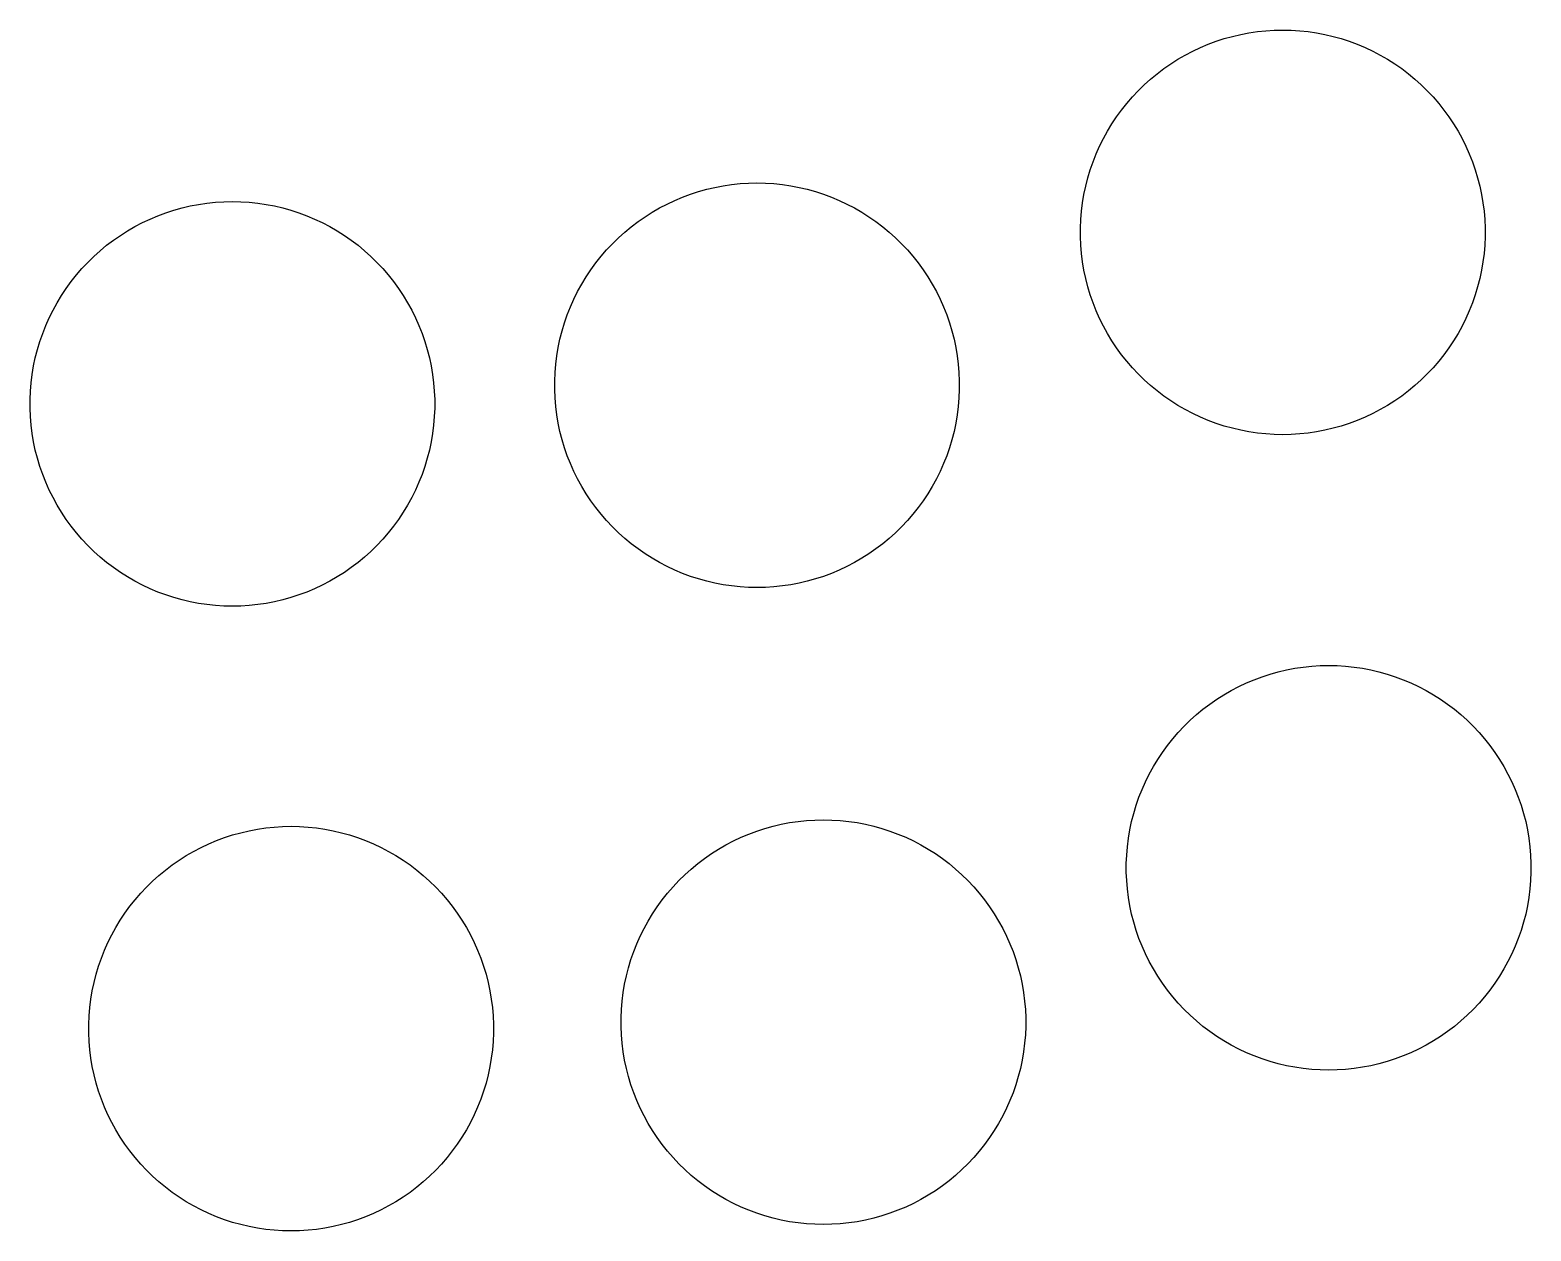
# Model space of a CAD drawing. Header units: metres. Extents: x -102 to 102, y -50 to 50.
# Drawn here: x 17.21 to 29.07, y -7.17 to 2.33 of the extents above; entities that cross this region are included whole.
import ezdxf

# ---------------------------------------------------------------- set-up
doc = ezdxf.new("R2010")
doc.units = ezdxf.units.M

msp = doc.modelspace()

# ---------------------------------------------------------------- linework, layer by layer
for p, q in [((26.5845, 2.23848), (26.6482, 2.25919)), ((26.6482, 2.25919), (26.7127, 2.27721)), ((26.7127, 2.27721), (26.778, 2.29251)), ((26.778, 2.29251), (26.8438, 2.30507)), ((26.8438, 2.30507), (26.9101, 2.31485)), ((26.9101, 2.31485), (26.9767, 2.32185)), ((26.9767, 2.32185), (27.0436, 2.32607)), ((27.0436, 2.32607), (27.1106, 2.32747)), ((27.1106, 2.32747), (27.1776, 2.32607)), ((27.1776, 2.32607), (27.2445, 2.32185)), ((27.2445, 2.32185), (27.3112, 2.31485)), ((27.3112, 2.31485), (27.3775, 2.30507)), ((27.3775, 2.30507), (27.4433, 2.29251)), ((27.4433, 2.29251), (27.5085, 2.27721)), ((27.5085, 2.27721), (27.5731, 2.25919)), ((27.5731, 2.25919), (27.6368, 2.23848)), ((26.3398, 2.12956), (26.3992, 2.16061)), ((26.3992, 2.16061), (26.4599, 2.18915)), ((26.4599, 2.18915), (26.5216, 2.21512)), ((26.5216, 2.21512), (26.5845, 2.23848)), ((27.6368, 2.23848), (27.6996, 2.21512)), ((27.6996, 2.21512), (27.7614, 2.18915)), ((27.7614, 2.18915), (27.8221, 2.16061)), ((27.8221, 2.16061), (27.8814, 2.12956)), ((26.1168, 1.98138), (26.1702, 2.0219)), ((26.1702, 2.0219), (26.2252, 2.06015)), ((26.2252, 2.06015), (26.2818, 2.09605)), ((26.2818, 2.09605), (26.3398, 2.12956)), ((27.8814, 2.12956), (27.9395, 2.09605)), ((27.9395, 2.09605), (27.9961, 2.06015)), ((27.9961, 2.06015), (28.0511, 2.0219)), ((28.0511, 2.0219), (28.1045, 1.98138)), ((26.0154, 1.89381), (26.0652, 1.93866)), ((26.0652, 1.93866), (26.1168, 1.98138)), ((28.1045, 1.98138), (28.1561, 1.93866)), ((28.1561, 1.93866), (28.2059, 1.89381)), ((25.8778, 1.74734), (25.9216, 1.79808)), ((25.9216, 1.79808), (25.9675, 1.84694)), ((25.9675, 1.84694), (26.0154, 1.89381)), ((28.2059, 1.89381), (28.2538, 1.84694)), ((28.2538, 1.84694), (28.2997, 1.79808)), ((28.2997, 1.79808), (28.3435, 1.74734)), ((25.7968, 1.64061), (25.8362, 1.69482)), ((25.8362, 1.69482), (25.8778, 1.74734)), ((28.3435, 1.74734), (28.3851, 1.69482)), ((28.3851, 1.69482), (28.4245, 1.64061)), ((25.725, 1.52747), (25.7597, 1.58479)), ((25.7597, 1.58479), (25.7968, 1.64061)), ((28.4245, 1.64061), (28.4616, 1.58479)), ((28.4616, 1.58479), (28.4963, 1.52747)), ((25.6629, 1.40872), (25.6927, 1.46875)), ((25.6927, 1.46875), (25.725, 1.52747)), ((28.4963, 1.52747), (28.5286, 1.46875)), ((28.5286, 1.46875), (28.5584, 1.40872)), ((25.611, 1.28519), (25.6357, 1.3475)), ((25.6357, 1.3475), (25.6629, 1.40872)), ((28.5584, 1.40872), (28.5856, 1.3475)), ((28.5856, 1.3475), (28.6103, 1.28519)), ((25.5696, 1.15775), (25.5889, 1.22189)), ((25.5889, 1.22189), (25.611, 1.28519)), ((28.6103, 1.28519), (28.6323, 1.22189)), ((28.6323, 1.22189), (28.6517, 1.15775)), ((22.4915, 1.05006), (22.5561, 1.06808)), ((22.5561, 1.06808), (22.6213, 1.08339)), ((22.6213, 1.08339), (22.6872, 1.09595)), ((22.6872, 1.09595), (22.7535, 1.10573)), ((22.7535, 1.10573), (22.8201, 1.11273)), ((22.8201, 1.11273), (22.887, 1.11694)), ((22.887, 1.11694), (22.954, 1.11835)), ((22.954, 1.11835), (23.021, 1.11694)), ((23.021, 1.11694), (23.0879, 1.11273)), ((23.0879, 1.11273), (23.1545, 1.10573)), ((23.1545, 1.10573), (23.2208, 1.09595)), ((23.2208, 1.09595), (23.2867, 1.08339)), ((23.2867, 1.08339), (23.3519, 1.06808)), ((23.3519, 1.06808), (23.4165, 1.05006)), ((25.539, 1.02728), (25.5529, 1.09283)), ((25.5529, 1.09283), (25.5696, 1.15775)), ((28.6517, 1.15775), (28.6684, 1.09283)), ((28.6684, 1.09283), (28.6823, 1.02728)), ((18.5391, 0.9485), (18.6054, 0.9583)), ((18.6054, 0.9583), (18.6721, 0.9653)), ((18.6721, 0.9653), (18.739, 0.96951)), ((18.739, 0.96951), (18.806, 0.97092)), ((18.806, 0.97092), (18.873, 0.96951)), ((18.873, 0.96951), (18.9398, 0.9653)), ((18.9398, 0.9653), (19.0065, 0.9583)), ((19.0065, 0.9583), (19.0728, 0.9485)), ((22.1832, 0.92044), (22.2426, 0.95149)), ((22.2426, 0.95149), (22.3032, 0.98003)), ((22.3032, 0.98003), (22.365, 1.006)), ((22.365, 1.006), (22.4278, 1.02934)), ((22.4278, 1.02934), (22.4915, 1.05006)), ((23.4165, 1.05006), (23.4802, 1.02934)), ((23.4802, 1.02934), (23.543, 1.006)), ((23.543, 1.006), (23.6048, 0.98003)), ((23.6048, 0.98003), (23.6654, 0.95149)), ((23.6654, 0.95149), (23.7248, 0.92044)), ((25.5194, 0.89471), (25.5278, 0.9612)), ((25.5278, 0.9612), (25.539, 1.02728)), ((28.6823, 1.02728), (28.6935, 0.9612)), ((28.6935, 0.9612), (28.7019, 0.89471)), ((18.0946, 0.80405), (18.1552, 0.83258)), ((18.1552, 0.83258), (18.217, 0.85855)), ((18.217, 0.85855), (18.2798, 0.88191)), ((18.2798, 0.88191), (18.3435, 0.90262)), ((18.3435, 0.90262), (18.4081, 0.92065)), ((18.4081, 0.92065), (18.4733, 0.93594)), ((18.4733, 0.93594), (18.5391, 0.9485)), ((19.0728, 0.9485), (19.1386, 0.93594)), ((19.1386, 0.93594), (19.2039, 0.92065)), ((19.2039, 0.92065), (19.2684, 0.90262)), ((19.2684, 0.90262), (19.3322, 0.88191)), ((19.3322, 0.88191), (19.395, 0.85855)), ((19.395, 0.85855), (19.4567, 0.83258)), ((19.4567, 0.83258), (19.5174, 0.80405)), ((22.0135, 0.81278), (22.0686, 0.85103)), ((22.0686, 0.85103), (22.1252, 0.88693)), ((22.1252, 0.88693), (22.1832, 0.92044)), ((23.7248, 0.92044), (23.7828, 0.88693)), ((23.7828, 0.88693), (23.8394, 0.85103)), ((23.8394, 0.85103), (23.8945, 0.81278)), ((25.5138, 0.82794), (25.5194, 0.89471)), ((28.7019, 0.89471), (28.7075, 0.82794)), ((17.9205, 0.70358), (17.9771, 0.7395)), ((17.9771, 0.7395), (18.0352, 0.77301)), ((18.0352, 0.77301), (18.0946, 0.80405)), ((19.5174, 0.80405), (19.5768, 0.77301)), ((19.5768, 0.77301), (19.6348, 0.7395)), ((19.6348, 0.7395), (19.6914, 0.70358)), ((21.8587, 0.68469), (21.9085, 0.72954)), ((21.9085, 0.72954), (21.9602, 0.77226)), ((21.9602, 0.77226), (22.0135, 0.81278)), ((23.8945, 0.81278), (23.9478, 0.77226)), ((23.9478, 0.77226), (23.9995, 0.72954)), ((23.9995, 0.72954), (24.0493, 0.68469)), ((25.511, 0.76099), (25.5138, 0.82794)), ((25.511, 0.69397), (25.511, 0.76099)), ((28.7075, 0.82794), (28.7103, 0.76099)), ((28.7103, 0.76099), (28.7103, 0.69397)), ((17.7605, 0.58211), (17.8121, 0.62482)), ((17.8121, 0.62482), (17.8655, 0.66534)), ((17.8655, 0.66534), (17.9205, 0.70358)), ((19.6914, 0.70358), (19.7464, 0.66534)), ((19.7464, 0.66534), (19.7998, 0.62482)), ((19.7998, 0.62482), (19.8514, 0.58211)), ((21.765, 0.58896), (21.8109, 0.6378)), ((21.8109, 0.6378), (21.8587, 0.68469)), ((24.0493, 0.68469), (24.0972, 0.6378)), ((24.0972, 0.6378), (24.143, 0.58896)), ((25.5138, 0.62701), (25.511, 0.69397)), ((25.5194, 0.56023), (25.5138, 0.62701)), ((28.7075, 0.62701), (28.7019, 0.56023)), ((28.7103, 0.69397), (28.7075, 0.62701)), ((17.6169, 0.44153), (17.6628, 0.49037)), ((17.6628, 0.49037), (17.7107, 0.53726)), ((17.7107, 0.53726), (17.7605, 0.58211)), ((19.8514, 0.58211), (19.9012, 0.53726)), ((19.9012, 0.53726), (19.9491, 0.49037)), ((19.9491, 0.49037), (19.995, 0.44153)), ((21.6402, 0.43149), (21.6796, 0.4857)), ((21.6796, 0.4857), (21.7212, 0.53822)), ((21.7212, 0.53822), (21.765, 0.58896)), ((24.143, 0.58896), (24.1868, 0.53822)), ((24.1868, 0.53822), (24.2285, 0.4857)), ((24.2285, 0.4857), (24.2678, 0.43149)), ((25.5278, 0.49374), (25.5194, 0.56023)), ((25.539, 0.42766), (25.5278, 0.49374)), ((28.6935, 0.49374), (28.6823, 0.42766)), ((28.7019, 0.56023), (28.6935, 0.49374)), ((17.5315, 0.33827), (17.5732, 0.39079)), ((17.5732, 0.39079), (17.6169, 0.44153)), ((19.995, 0.44153), (20.0388, 0.39079)), ((20.0388, 0.39079), (20.0804, 0.33827)), ((21.5684, 0.31834), (21.6031, 0.37567)), ((21.6031, 0.37567), (21.6402, 0.43149)), ((24.2678, 0.43149), (24.3049, 0.37567)), ((24.3049, 0.37567), (24.3396, 0.31834)), ((25.5529, 0.36211), (25.539, 0.42766)), ((25.5696, 0.29719), (25.5529, 0.36211)), ((28.6684, 0.36211), (28.6517, 0.29719)), ((28.6823, 0.42766), (28.6684, 0.36211)), ((17.455, 0.22824), (17.4921, 0.28406)), ((17.4921, 0.28406), (17.5315, 0.33827)), ((20.0804, 0.33827), (20.1198, 0.28406)), ((20.1198, 0.28406), (20.1569, 0.22824)), ((21.5063, 0.1996), (21.5361, 0.25963)), ((21.5361, 0.25963), (21.5684, 0.31834)), ((24.3396, 0.31834), (24.3719, 0.25963)), ((24.3719, 0.25963), (24.4017, 0.1996)), ((25.5889, 0.23305), (25.5696, 0.29719)), ((28.6517, 0.29719), (28.6323, 0.23305)), ((17.388, 0.11218), (17.4203, 0.17091)), ((17.4203, 0.17091), (17.455, 0.22824)), ((20.1569, 0.22824), (20.1916, 0.17091)), ((20.1916, 0.17091), (20.2239, 0.11218)), ((21.4543, 0.07607), (21.479, 0.13837)), ((21.479, 0.13837), (21.5063, 0.1996)), ((24.4017, 0.1996), (24.429, 0.13837)), ((24.429, 0.13837), (24.4537, 0.07607)), ((25.611, 0.16975), (25.5889, 0.23305)), ((25.6357, 0.10745), (25.611, 0.16975)), ((28.6103, 0.16975), (28.5856, 0.10745)), ((28.6323, 0.23305), (28.6103, 0.16975)), ((17.331, -0.00905), (17.3582, 0.05215)), ((17.3582, 0.05215), (17.388, 0.11218)), ((20.2239, 0.11218), (20.2537, 0.05215)), ((20.2537, 0.05215), (20.2809, -0.00905)), ((21.4129, -0.05136), (21.4323, 0.01277)), ((21.4323, 0.01277), (21.4543, 0.07607)), ((24.4537, 0.07607), (24.4757, 0.01277)), ((24.4757, 0.01277), (24.4951, -0.05136)), ((25.6629, 0.04622), (25.6357, 0.10745)), ((25.6927, -0.01379), (25.6629, 0.04622)), ((28.5584, 0.04622), (28.5286, -0.01379)), ((28.5856, 0.10745), (28.5584, 0.04622)), ((17.2843, -0.13464), (17.3063, -0.07135)), ((17.3063, -0.07135), (17.331, -0.00905)), ((20.2809, -0.00905), (20.3056, -0.07135)), ((20.3056, -0.07135), (20.3277, -0.13464)), ((21.3823, -0.18182), (21.3963, -0.11627)), ((21.3963, -0.11627), (21.4129, -0.05136)), ((24.4951, -0.05136), (24.5117, -0.11627)), ((24.5117, -0.11627), (24.5257, -0.18182)), ((25.725, -0.07251), (25.6927, -0.01379)), ((25.7597, -0.12984), (25.725, -0.07251)), ((28.4963, -0.07251), (28.4616, -0.12984)), ((28.5286, -0.01379), (28.4963, -0.07251)), ((17.2482, -0.2637), (17.2649, -0.19881)), ((17.2649, -0.19881), (17.2843, -0.13464)), ((20.3277, -0.13464), (20.347, -0.19881)), ((20.347, -0.19881), (20.3637, -0.2637)), ((21.3712, -0.24791), (21.3823, -0.18182)), ((24.5257, -0.18182), (24.5368, -0.24791)), ((25.7968, -0.18565), (25.7597, -0.12984)), ((25.8362, -0.23987), (25.7968, -0.18565)), ((28.4245, -0.18565), (28.3851, -0.23987)), ((28.4616, -0.12984), (28.4245, -0.18565)), ((17.2231, -0.39534), (17.2343, -0.32925)), ((17.2343, -0.32925), (17.2482, -0.2637)), ((20.3637, -0.2637), (20.3776, -0.32925)), ((20.3776, -0.32925), (20.3888, -0.39534)), ((21.3572, -0.38118), (21.3628, -0.31439)), ((21.3628, -0.31439), (21.3712, -0.24791)), ((24.5368, -0.24791), (24.5452, -0.31439)), ((24.5452, -0.31439), (24.5508, -0.38118)), ((25.8778, -0.29239), (25.8362, -0.23987)), ((25.9216, -0.34312), (25.8778, -0.29239)), ((25.9675, -0.39197), (25.9216, -0.34312)), ((28.2997, -0.34312), (28.2538, -0.39197)), ((28.3435, -0.29239), (28.2997, -0.34312)), ((28.3851, -0.23987), (28.3435, -0.29239)), ((17.2091, -0.52861), (17.2147, -0.46182)), ((17.2147, -0.46182), (17.2231, -0.39534)), ((20.3888, -0.39534), (20.3972, -0.46182)), ((20.3972, -0.46182), (20.4028, -0.52861)), ((21.3544, -0.44814), (21.3572, -0.38118)), ((21.3544, -0.51515), (21.3544, -0.44814)), ((24.5508, -0.38118), (24.5536, -0.44814)), ((24.5536, -0.44814), (24.5536, -0.51515)), ((26.0154, -0.43886), (25.9675, -0.39197)), ((26.0652, -0.4837), (26.0154, -0.43886)), ((28.2059, -0.43886), (28.1561, -0.4837)), ((28.2538, -0.39197), (28.2059, -0.43886)), ((17.2063, -0.59557), (17.2091, -0.52861)), ((20.4028, -0.52861), (20.4056, -0.59557)), ((21.3572, -0.58211), (21.3544, -0.51515)), ((21.3628, -0.64888), (21.3572, -0.58211)), ((24.5508, -0.58211), (24.5452, -0.64888)), ((24.5536, -0.51515), (24.5508, -0.58211)), ((26.1168, -0.52643), (26.0652, -0.4837)), ((26.1702, -0.56694), (26.1168, -0.52643)), ((26.2252, -0.60519), (26.1702, -0.56694)), ((28.0511, -0.56694), (27.9961, -0.60519)), ((28.1045, -0.52643), (28.0511, -0.56694)), ((28.1561, -0.4837), (28.1045, -0.52643)), ((17.2063, -0.66258), (17.2063, -0.59557)), ((17.2091, -0.72954), (17.2063, -0.66258)), ((20.4056, -0.66258), (20.4028, -0.72954)), ((20.4056, -0.59557), (20.4056, -0.66258)), ((21.3712, -0.71538), (21.3628, -0.64888)), ((24.5452, -0.64888), (24.5368, -0.71538)), ((26.2818, -0.6411), (26.2252, -0.60519)), ((26.3398, -0.67461), (26.2818, -0.6411)), ((26.3992, -0.70566), (26.3398, -0.67461)), ((26.4599, -0.73419), (26.3992, -0.70566)), ((27.8221, -0.70566), (27.7614, -0.73419)), ((27.8814, -0.67461), (27.8221, -0.70566)), ((27.9395, -0.6411), (27.8814, -0.67461)), ((27.9961, -0.60519), (27.9395, -0.6411)), ((17.2147, -0.79631), (17.2091, -0.72954)), ((17.2231, -0.86281), (17.2147, -0.79631)), ((20.3972, -0.79631), (20.3888, -0.86281)), ((20.4028, -0.72954), (20.3972, -0.79631)), ((21.3823, -0.78145), (21.3712, -0.71538)), ((21.3963, -0.847), (21.3823, -0.78145)), ((24.5257, -0.78145), (24.5117, -0.847)), ((24.5368, -0.71538), (24.5257, -0.78145)), ((26.5216, -0.76016), (26.4599, -0.73419)), ((26.5845, -0.78351), (26.5216, -0.76016)), ((26.6482, -0.80423), (26.5845, -0.78351)), ((26.7127, -0.82225), (26.6482, -0.80423)), ((26.778, -0.83756), (26.7127, -0.82225)), ((27.5085, -0.82225), (27.4433, -0.83756)), ((27.5731, -0.80423), (27.5085, -0.82225)), ((27.6368, -0.78351), (27.5731, -0.80423)), ((27.6996, -0.76016), (27.6368, -0.78351)), ((27.7614, -0.73419), (27.6996, -0.76016)), ((17.2343, -0.92888), (17.2231, -0.86281)), ((17.2482, -0.99443), (17.2343, -0.92888)), ((20.3776, -0.92888), (20.3637, -0.99443)), ((20.3888, -0.86281), (20.3776, -0.92888)), ((21.4129, -0.91191), (21.3963, -0.847)), ((21.4323, -0.97606), (21.4129, -0.91191)), ((24.4951, -0.91191), (24.4757, -0.97606)), ((24.5117, -0.847), (24.4951, -0.91191)), ((26.8438, -0.85011), (26.778, -0.83756)), ((26.9101, -0.85989), (26.8438, -0.85011)), ((26.9767, -0.8669), (26.9101, -0.85989)), ((27.0436, -0.87111), (26.9767, -0.8669)), ((27.1106, -0.87251), (27.0436, -0.87111)), ((27.1776, -0.87111), (27.1106, -0.87251)), ((27.2445, -0.8669), (27.1776, -0.87111)), ((27.3112, -0.85989), (27.2445, -0.8669)), ((27.3775, -0.85011), (27.3112, -0.85989)), ((27.4433, -0.83756), (27.3775, -0.85011)), ((17.2649, -1.05934), (17.2482, -0.99443)), ((17.2843, -1.1235), (17.2649, -1.05934)), ((20.347, -1.05934), (20.3277, -1.1235)), ((20.3637, -0.99443), (20.347, -1.05934)), ((21.4543, -1.03935), (21.4323, -0.97606)), ((21.479, -1.10167), (21.4543, -1.03935)), ((24.4537, -1.03935), (24.429, -1.10167)), ((24.4757, -0.97606), (24.4537, -1.03935)), ((17.3063, -1.18678), (17.2843, -1.1235)), ((20.3277, -1.1235), (20.3056, -1.18678)), ((21.5063, -1.16289), (21.479, -1.10167)), ((21.5361, -1.22292), (21.5063, -1.16289)), ((24.4017, -1.16289), (24.3719, -1.22292)), ((24.429, -1.10167), (24.4017, -1.16289)), ((17.331, -1.2491), (17.3063, -1.18678)), ((17.3582, -1.31032), (17.331, -1.2491)), ((20.2809, -1.2491), (20.2537, -1.31032)), ((20.3056, -1.18678), (20.2809, -1.2491)), ((21.5684, -1.28163), (21.5361, -1.22292)), ((21.6031, -1.33896), (21.5684, -1.28163)), ((24.3396, -1.28163), (24.3049, -1.33896)), ((24.3719, -1.22292), (24.3396, -1.28163)), ((17.388, -1.37035), (17.3582, -1.31032)), ((17.4203, -1.42908), (17.388, -1.37035)), ((20.2239, -1.37035), (20.1916, -1.42908)), ((20.2537, -1.31032), (20.2239, -1.37035)), ((21.6402, -1.39478), (21.6031, -1.33896)), ((21.6796, -1.44899), (21.6402, -1.39478)), ((24.2678, -1.39478), (24.2285, -1.44899)), ((24.3049, -1.33896), (24.2678, -1.39478)), ((17.455, -1.48639), (17.4203, -1.42908)), ((17.4921, -1.54221), (17.455, -1.48639)), ((17.5315, -1.59644), (17.4921, -1.54221)), ((20.1198, -1.54221), (20.0804, -1.59644)), ((20.1569, -1.48639), (20.1198, -1.54221)), ((20.1916, -1.42908), (20.1569, -1.48639)), ((21.7212, -1.50151), (21.6796, -1.44899)), ((21.765, -1.55225), (21.7212, -1.50151)), ((24.1868, -1.50151), (24.143, -1.55225)), ((24.2285, -1.44899), (24.1868, -1.50151)), ((17.5732, -1.64896), (17.5315, -1.59644)), ((17.6169, -1.69968), (17.5732, -1.64896)), ((20.0388, -1.64896), (19.995, -1.69968)), ((20.0804, -1.59644), (20.0388, -1.64896)), ((21.8109, -1.6011), (21.765, -1.55225)), ((21.8587, -1.64798), (21.8109, -1.6011)), ((21.9085, -1.69283), (21.8587, -1.64798)), ((24.0493, -1.64798), (23.9995, -1.69283)), ((24.0972, -1.6011), (24.0493, -1.64798)), ((24.143, -1.55225), (24.0972, -1.6011)), ((17.6628, -1.74854), (17.6169, -1.69968)), ((17.7107, -1.79543), (17.6628, -1.74854)), ((19.9491, -1.74854), (19.9012, -1.79543)), ((19.995, -1.69968), (19.9491, -1.74854)), ((21.9602, -1.73555), (21.9085, -1.69283)), ((22.0135, -1.77606), (21.9602, -1.73555)), ((22.0686, -1.81432), (22.0135, -1.77606)), ((23.8945, -1.77606), (23.8394, -1.81432)), ((23.9478, -1.73555), (23.8945, -1.77606)), ((23.9995, -1.69283), (23.9478, -1.73555)), ((17.7605, -1.84026), (17.7107, -1.79543)), ((17.8121, -1.88298), (17.7605, -1.84026)), ((17.8655, -1.92349), (17.8121, -1.88298)), ((19.7998, -1.88298), (19.7464, -1.92349)), ((19.8514, -1.84026), (19.7998, -1.88298)), ((19.9012, -1.79543), (19.8514, -1.84026)), ((22.1252, -1.85022), (22.0686, -1.81432)), ((22.1832, -1.88373), (22.1252, -1.85022)), ((22.2426, -1.91478), (22.1832, -1.88373)), ((23.7248, -1.88373), (23.6654, -1.91478)), ((23.7828, -1.85022), (23.7248, -1.88373)), ((23.8394, -1.81432), (23.7828, -1.85022)), ((17.9205, -1.96175), (17.8655, -1.92349)), ((17.9771, -1.99765), (17.9205, -1.96175)), ((18.0352, -2.03116), (17.9771, -1.99765)), ((19.6348, -1.99765), (19.5768, -2.03116)), ((19.6914, -1.96175), (19.6348, -1.99765)), ((19.7464, -1.92349), (19.6914, -1.96175)), ((22.3032, -1.94331), (22.2426, -1.91478)), ((22.365, -1.96928), (22.3032, -1.94331)), ((22.4278, -1.99265), (22.365, -1.96928)), ((22.4915, -2.01335), (22.4278, -1.99265)), ((22.5561, -2.03137), (22.4915, -2.01335)), ((23.4165, -2.01335), (23.3519, -2.03137)), ((23.4802, -1.99265), (23.4165, -2.01335)), ((23.543, -1.96928), (23.4802, -1.99265)), ((23.6048, -1.94331), (23.543, -1.96928)), ((23.6654, -1.91478), (23.6048, -1.94331)), ((18.0946, -2.06221), (18.0352, -2.03116)), ((18.1552, -2.09074), (18.0946, -2.06221)), ((18.217, -2.11671), (18.1552, -2.09074)), ((18.2798, -2.14008), (18.217, -2.11671)), ((19.395, -2.11671), (19.3322, -2.14008)), ((19.4567, -2.09074), (19.395, -2.11671)), ((19.5174, -2.06221), (19.4567, -2.09074)), ((19.5768, -2.03116), (19.5174, -2.06221)), ((22.6213, -2.04668), (22.5561, -2.03137)), ((22.6872, -2.05923), (22.6213, -2.04668)), ((22.7535, -2.06902), (22.6872, -2.05923)), ((22.8201, -2.07602), (22.7535, -2.06902)), ((22.887, -2.08023), (22.8201, -2.07602)), ((22.954, -2.08163), (22.887, -2.08023)), ((23.021, -2.08023), (22.954, -2.08163)), ((23.0879, -2.07602), (23.021, -2.08023)), ((23.1545, -2.06902), (23.0879, -2.07602)), ((23.2208, -2.05923), (23.1545, -2.06902)), ((23.2867, -2.04668), (23.2208, -2.05923)), ((23.3519, -2.03137), (23.2867, -2.04668)), ((18.3435, -2.16078), (18.2798, -2.14008)), ((18.4081, -2.1788), (18.3435, -2.16078)), ((18.4733, -2.19411), (18.4081, -2.1788)), ((18.5391, -2.20667), (18.4733, -2.19411)), ((18.6054, -2.21646), (18.5391, -2.20667)), ((18.6721, -2.22346), (18.6054, -2.21646)), ((18.739, -2.22766), (18.6721, -2.22346)), ((18.806, -2.22906), (18.739, -2.22766)), ((18.873, -2.22766), (18.806, -2.22906)), ((18.9398, -2.22346), (18.873, -2.22766)), ((19.0065, -2.21646), (18.9398, -2.22346)), ((19.0728, -2.20667), (19.0065, -2.21646)), ((19.1386, -2.19411), (19.0728, -2.20667)), ((19.2039, -2.1788), (19.1386, -2.19411)), ((19.2684, -2.16078), (19.2039, -2.1788)), ((19.3322, -2.14008), (19.2684, -2.16078)), ((27.141, -2.73256), (27.2068, -2.72)), ((27.2068, -2.72), (27.2731, -2.71022)), ((27.2731, -2.71022), (27.3398, -2.70322)), ((27.3398, -2.70322), (27.4067, -2.69901)), ((27.4067, -2.69901), (27.4737, -2.6976)), ((27.4737, -2.6976), (27.5407, -2.69901)), ((27.5407, -2.69901), (27.6076, -2.70322)), ((27.6076, -2.70322), (27.6742, -2.71022)), ((27.6742, -2.71022), (27.7405, -2.72)), ((27.7405, -2.72), (27.8063, -2.73256)), ((26.7623, -2.86446), (26.8229, -2.83592)), ((26.8229, -2.83592), (26.8847, -2.80995)), ((26.8847, -2.80995), (26.9475, -2.78659)), ((26.9475, -2.78659), (27.0112, -2.76588)), ((27.0112, -2.76588), (27.0758, -2.74786)), ((27.0758, -2.74786), (27.141, -2.73256)), ((27.8063, -2.73256), (27.8716, -2.74786)), ((27.8716, -2.74786), (27.9361, -2.76588)), ((27.9361, -2.76588), (27.9999, -2.78659)), ((27.9999, -2.78659), (28.0627, -2.80995)), ((28.0627, -2.80995), (28.1245, -2.83592)), ((28.1245, -2.83592), (28.1851, -2.86446)), ((26.5332, -3.00317), (26.5883, -2.96492)), ((26.5883, -2.96492), (26.6448, -2.92902)), ((26.6448, -2.92902), (26.7029, -2.89551)), ((26.7029, -2.89551), (26.7623, -2.86446)), ((28.1851, -2.86446), (28.2445, -2.89551)), ((28.2445, -2.89551), (28.3025, -2.92902)), ((28.3025, -2.92902), (28.3591, -2.96492)), ((28.3591, -2.96492), (28.4141, -3.00317)), ((26.4282, -3.08641), (26.4798, -3.04369)), ((26.4798, -3.04369), (26.5332, -3.00317)), ((28.4141, -3.00317), (28.4675, -3.04369)), ((28.4675, -3.04369), (28.5191, -3.08641)), ((26.2847, -3.22699), (26.3305, -3.17813)), ((26.3305, -3.17813), (26.3784, -3.13124)), ((26.3784, -3.13124), (26.4282, -3.08641)), ((28.5191, -3.08641), (28.569, -3.13124)), ((28.569, -3.13124), (28.6168, -3.17813)), ((28.6168, -3.17813), (28.6627, -3.22699)), ((26.1992, -3.33025), (26.2409, -3.27773)), ((26.2409, -3.27773), (26.2847, -3.22699)), ((28.6627, -3.22699), (28.7065, -3.27773)), ((28.7065, -3.27773), (28.7481, -3.33025)), ((26.088, -3.4976), (26.1228, -3.44028)), ((26.1228, -3.44028), (26.1599, -3.38446)), ((26.1599, -3.38446), (26.1992, -3.33025)), ((28.7481, -3.33025), (28.7875, -3.38446)), ((28.7875, -3.38446), (28.8246, -3.44028)), ((28.8246, -3.44028), (28.8593, -3.4976)), ((26.026, -3.61635), (26.0558, -3.55632)), ((26.0558, -3.55632), (26.088, -3.4976)), ((28.8593, -3.4976), (28.8916, -3.55632)), ((28.8916, -3.55632), (28.9214, -3.61635)), ((25.974, -3.73988), (25.9987, -3.67757)), ((25.9987, -3.67757), (26.026, -3.61635)), ((28.9214, -3.61635), (28.9487, -3.67757)), ((28.9487, -3.67757), (28.9733, -3.73988)), ((25.952, -3.80318), (25.974, -3.73988)), ((28.9733, -3.73988), (28.9954, -3.80318)), ((25.916, -3.93224), (25.9326, -3.86732)), ((25.9326, -3.86732), (25.952, -3.80318)), ((28.9954, -3.80318), (29.0147, -3.86732)), ((29.0147, -3.86732), (29.0314, -3.93224)), ((18.808, -4.03764), (18.8726, -4.01962)), ((18.8726, -4.01962), (18.9378, -4.00432)), ((18.9378, -4.00432), (19.0036, -3.99176)), ((19.0036, -3.99176), (19.0699, -3.98198)), ((19.0699, -3.98198), (19.1366, -3.97498)), ((19.1366, -3.97498), (19.2035, -3.97076)), ((19.2035, -3.97076), (19.2705, -3.96936)), ((19.2705, -3.96936), (19.3375, -3.97076)), ((19.3375, -3.97076), (19.4044, -3.97498)), ((19.4044, -3.97498), (19.471, -3.98198)), ((19.471, -3.98198), (19.5373, -3.99176)), ((19.5373, -3.99176), (19.6031, -4.00432)), ((19.6031, -4.00432), (19.6684, -4.01962)), ((19.6684, -4.01962), (19.7329, -4.03764)), ((22.8281, -4.05643), (22.8899, -4.03046)), ((22.8899, -4.03046), (22.9527, -4.00711)), ((22.9527, -4.00711), (23.0165, -3.98639)), ((23.0165, -3.98639), (23.081, -3.96837)), ((23.081, -3.96837), (23.1463, -3.95306)), ((23.1463, -3.95306), (23.2121, -3.94051)), ((23.2121, -3.94051), (23.2784, -3.93073)), ((23.2784, -3.93073), (23.345, -3.92372)), ((23.345, -3.92372), (23.4119, -3.91951)), ((23.4119, -3.91951), (23.4789, -3.91811)), ((23.4789, -3.91811), (23.5459, -3.91951)), ((23.5459, -3.91951), (23.6128, -3.92372)), ((23.6128, -3.92372), (23.6794, -3.93073)), ((23.6794, -3.93073), (23.7457, -3.94051)), ((23.7457, -3.94051), (23.8116, -3.95306)), ((23.8116, -3.95306), (23.8768, -3.96837)), ((23.8768, -3.96837), (23.9414, -3.98639)), ((23.9414, -3.98639), (24.0051, -4.00711)), ((24.0051, -4.00711), (24.0679, -4.03046)), ((24.0679, -4.03046), (24.1297, -4.05643)), ((25.8909, -4.06386), (25.902, -3.99779)), ((25.902, -3.99779), (25.916, -3.93224)), ((29.0314, -3.93224), (29.0453, -3.99779)), ((29.0453, -3.99779), (29.0565, -4.06386)), ((18.4997, -4.16727), (18.5591, -4.13622)), ((18.5591, -4.13622), (18.6197, -4.10768)), ((18.6197, -4.10768), (18.6815, -4.08171)), ((18.6815, -4.08171), (18.7443, -4.05836)), ((18.7443, -4.05836), (18.808, -4.03764)), ((19.7329, -4.03764), (19.7967, -4.05836)), ((19.7967, -4.05836), (19.8595, -4.08171)), ((19.8595, -4.08171), (19.9212, -4.10768)), ((19.9212, -4.10768), (19.9819, -4.13622)), ((19.9819, -4.13622), (20.0413, -4.16727)), ((22.5935, -4.18544), (22.6501, -4.14952)), ((22.6501, -4.14952), (22.7081, -4.11601)), ((22.7081, -4.11601), (22.7675, -4.08496)), ((22.7675, -4.08496), (22.8281, -4.05643)), ((24.1297, -4.05643), (24.1903, -4.08496)), ((24.1903, -4.08496), (24.2497, -4.11601)), ((24.2497, -4.11601), (24.3078, -4.14952)), ((24.3078, -4.14952), (24.3643, -4.18544)), ((25.8768, -4.19713), (25.8824, -4.13036)), ((25.8824, -4.13036), (25.8909, -4.06386)), ((29.0565, -4.06386), (29.0649, -4.13036)), ((29.0649, -4.13036), (29.0705, -4.19713)), ((18.33, -4.27493), (18.3851, -4.23668)), ((18.3851, -4.23668), (18.4416, -4.20078)), ((18.4416, -4.20078), (18.4997, -4.16727)), ((20.0413, -4.16727), (20.0993, -4.20078)), ((20.0993, -4.20078), (20.1559, -4.23668)), ((20.1559, -4.23668), (20.2109, -4.27493)), ((22.4334, -4.30692), (22.4851, -4.26419)), ((22.4851, -4.26419), (22.5385, -4.22368)), ((22.5385, -4.22368), (22.5935, -4.18544)), ((24.3643, -4.18544), (24.4194, -4.22368)), ((24.4194, -4.22368), (24.4727, -4.26419)), ((24.4727, -4.26419), (24.5244, -4.30692)), ((25.874, -4.26408), (25.8768, -4.19713)), ((25.874, -4.3311), (25.874, -4.26408)), ((29.0705, -4.19713), (29.0733, -4.26408)), ((29.0733, -4.26408), (29.0733, -4.3311)), ((18.1752, -4.40302), (18.225, -4.35817)), ((18.225, -4.35817), (18.2766, -4.31544)), ((18.2766, -4.31544), (18.33, -4.27493)), ((20.2109, -4.27493), (20.2643, -4.31544)), ((20.2643, -4.31544), (20.3159, -4.35817)), ((20.3159, -4.35817), (20.3658, -4.40302)), ((22.3358, -4.39865), (22.3836, -4.35176)), ((22.3836, -4.35176), (22.4334, -4.30692)), ((24.5244, -4.30692), (24.5742, -4.35176)), ((24.5742, -4.35176), (24.6221, -4.39865)), ((25.8768, -4.39806), (25.874, -4.3311)), ((29.0733, -4.3311), (29.0705, -4.39806)), ((18.0377, -4.54948), (18.0815, -4.49875)), ((18.0815, -4.49875), (18.1273, -4.44991)), ((18.1273, -4.44991), (18.1752, -4.40302)), ((20.3658, -4.40302), (20.4136, -4.44991)), ((20.4136, -4.44991), (20.4595, -4.49875)), ((20.4595, -4.49875), (20.5033, -4.54948)), ((22.2045, -4.55075), (22.2461, -4.49823)), ((22.2461, -4.49823), (22.2899, -4.44749)), ((22.2899, -4.44749), (22.3358, -4.39865)), ((24.6221, -4.39865), (24.6679, -4.44749)), ((24.6679, -4.44749), (24.7117, -4.49823)), ((24.7117, -4.49823), (24.7534, -4.55075)), ((25.8824, -4.46484), (25.8768, -4.39806)), ((25.8909, -4.53133), (25.8824, -4.46484)), ((29.0649, -4.46484), (29.0565, -4.53133)), ((29.0705, -4.39806), (29.0649, -4.46484)), ((17.9566, -4.65622), (17.996, -4.60201)), ((17.996, -4.60201), (18.0377, -4.54948)), ((20.5033, -4.54948), (20.5449, -4.60201)), ((20.5449, -4.60201), (20.5843, -4.65622)), ((22.128, -4.66078), (22.1651, -4.60497)), ((22.1651, -4.60497), (22.2045, -4.55075)), ((24.7534, -4.55075), (24.7928, -4.60497)), ((24.7928, -4.60497), (24.8298, -4.66078)), ((25.902, -4.59741), (25.8909, -4.53133)), ((25.916, -4.66296), (25.902, -4.59741)), ((29.0453, -4.59741), (29.0314, -4.66296)), ((29.0565, -4.53133), (29.0453, -4.59741)), ((17.8848, -4.76936), (17.9196, -4.71204)), ((17.9196, -4.71204), (17.9566, -4.65622)), ((20.5843, -4.65622), (20.6214, -4.71204)), ((20.6214, -4.71204), (20.6561, -4.76936)), ((22.061, -4.77684), (22.0933, -4.71811)), ((22.0933, -4.71811), (22.128, -4.66078)), ((24.8298, -4.66078), (24.8645, -4.71811)), ((24.8645, -4.71811), (24.8968, -4.77684)), ((25.9326, -4.72787), (25.916, -4.66296)), ((25.952, -4.79202), (25.9326, -4.72787)), ((29.0147, -4.72787), (28.9954, -4.79202)), ((29.0314, -4.66296), (29.0147, -4.72787)), ((17.8228, -4.88811), (17.8526, -4.82808)), ((17.8526, -4.82808), (17.8848, -4.76936)), ((20.6561, -4.76936), (20.6884, -4.82808)), ((20.6884, -4.82808), (20.7182, -4.88811)), ((22.0039, -4.89809), (22.0312, -4.83685)), ((22.0312, -4.83685), (22.061, -4.77684)), ((24.8968, -4.77684), (24.9266, -4.83685)), ((24.9266, -4.83685), (24.9539, -4.89809)), ((25.974, -4.85532), (25.952, -4.79202)), ((25.9987, -4.91762), (25.974, -4.85532)), ((28.9733, -4.85532), (28.9487, -4.91762)), ((28.9954, -4.79202), (28.9733, -4.85532)), ((17.7708, -5.01164), (17.7955, -4.94934)), ((17.7955, -4.94934), (17.8228, -4.88811)), ((20.7182, -4.88811), (20.7455, -4.94934)), ((20.7455, -4.94934), (20.7701, -5.01164)), ((21.9572, -5.02368), (21.9793, -4.96039)), ((21.9793, -4.96039), (22.0039, -4.89809)), ((24.9539, -4.89809), (24.9786, -4.96039)), ((24.9786, -4.96039), (25.0006, -5.02368)), ((26.026, -4.97885), (25.9987, -4.91762)), ((26.0558, -5.03888), (26.026, -4.97885)), ((28.9214, -4.97885), (28.8916, -5.03888)), ((28.9487, -4.91762), (28.9214, -4.97885)), ((17.7294, -5.13908), (17.7488, -5.07494)), ((17.7488, -5.07494), (17.7708, -5.01164)), ((20.7701, -5.01164), (20.7922, -5.07494)), ((20.7922, -5.07494), (20.8115, -5.13908)), ((21.9212, -5.15274), (21.9379, -5.08783)), ((21.9379, -5.08783), (21.9572, -5.02368)), ((25.0006, -5.02368), (25.02, -5.08783)), ((25.02, -5.08783), (25.0366, -5.15274)), ((26.088, -5.0976), (26.0558, -5.03888)), ((26.1228, -5.15492), (26.088, -5.0976)), ((28.8593, -5.0976), (28.8246, -5.15492)), ((28.8916, -5.03888), (28.8593, -5.0976)), ((17.6988, -5.26955), (17.7128, -5.20399)), ((17.7128, -5.20399), (17.7294, -5.13908)), ((20.8115, -5.13908), (20.8282, -5.20399)), ((20.8282, -5.20399), (20.8421, -5.26955)), ((21.8961, -5.28438), (21.9073, -5.21829)), ((21.9073, -5.21829), (21.9212, -5.15274)), ((25.0366, -5.15274), (25.0506, -5.21829)), ((25.0506, -5.21829), (25.0618, -5.28438)), ((26.1599, -5.21074), (26.1228, -5.15492)), ((26.1992, -5.26495), (26.1599, -5.21074)), ((28.7875, -5.21074), (28.7481, -5.26495)), ((28.8246, -5.15492), (28.7875, -5.21074)), ((17.6792, -5.40211), (17.6876, -5.33563)), ((17.6876, -5.33563), (17.6988, -5.26955)), ((20.8421, -5.26955), (20.8533, -5.33563)), ((20.8533, -5.33563), (20.8617, -5.40211)), ((21.8877, -5.35086), (21.8961, -5.28438)), ((25.0618, -5.28438), (25.0701, -5.35086)), ((26.2409, -5.31747), (26.1992, -5.26495)), ((26.2847, -5.36821), (26.2409, -5.31747)), ((28.7065, -5.31747), (28.6627, -5.36821)), ((28.7481, -5.26495), (28.7065, -5.31747)), ((17.6736, -5.46889), (17.6792, -5.40211)), ((20.8617, -5.40211), (20.8673, -5.46889)), ((21.8793, -5.4846), (21.8821, -5.41765)), ((21.8821, -5.41765), (21.8877, -5.35086)), ((25.0701, -5.35086), (25.0758, -5.41765)), ((25.0758, -5.41765), (25.0786, -5.4846)), ((26.3305, -5.41705), (26.2847, -5.36821)), ((26.3784, -5.46394), (26.3305, -5.41705)), ((28.6168, -5.41705), (28.569, -5.46394)), ((28.6627, -5.36821), (28.6168, -5.41705)), ((17.6708, -5.53586), (17.6736, -5.46889)), ((17.6708, -5.60287), (17.6708, -5.53586)), ((20.8673, -5.46889), (20.8701, -5.53586)), ((20.8701, -5.53586), (20.8701, -5.60287)), ((21.8793, -5.55162), (21.8793, -5.4846)), ((21.8821, -5.61858), (21.8793, -5.55162)), ((25.0786, -5.55162), (25.0758, -5.61858)), ((25.0786, -5.4846), (25.0786, -5.55162)), ((26.4282, -5.50879), (26.3784, -5.46394)), ((26.4798, -5.55151), (26.4282, -5.50879)), ((26.5332, -5.59203), (26.4798, -5.55151)), ((28.4675, -5.55151), (28.4141, -5.59203)), ((28.5191, -5.50879), (28.4675, -5.55151)), ((28.569, -5.46394), (28.5191, -5.50879)), ((17.6736, -5.66983), (17.6708, -5.60287)), ((17.6792, -5.7366), (17.6736, -5.66983)), ((20.8673, -5.66983), (20.8617, -5.7366)), ((20.8701, -5.60287), (20.8673, -5.66983)), ((21.8877, -5.68535), (21.8821, -5.61858)), ((21.8961, -5.75185), (21.8877, -5.68535)), ((25.0701, -5.68535), (25.0618, -5.75185)), ((25.0758, -5.61858), (25.0701, -5.68535)), ((26.5883, -5.63028), (26.5332, -5.59203)), ((26.6448, -5.66618), (26.5883, -5.63028)), ((26.7029, -5.69969), (26.6448, -5.66618)), ((28.3025, -5.66618), (28.2445, -5.69969)), ((28.3591, -5.63028), (28.3025, -5.66618)), ((28.4141, -5.59203), (28.3591, -5.63028)), ((17.6876, -5.80309), (17.6792, -5.7366)), ((17.6988, -5.86917), (17.6876, -5.80309)), ((20.8533, -5.80309), (20.8421, -5.86917)), ((20.8617, -5.7366), (20.8533, -5.80309)), ((21.9073, -5.81792), (21.8961, -5.75185)), ((25.0618, -5.75185), (25.0506, -5.81792)), ((26.7623, -5.73074), (26.7029, -5.69969)), ((26.8229, -5.75928), (26.7623, -5.73074)), ((26.8847, -5.78525), (26.8229, -5.75928)), ((26.9475, -5.80859), (26.8847, -5.78525)), ((27.0112, -5.82932), (26.9475, -5.80859)), ((27.9999, -5.80859), (27.9361, -5.82932)), ((28.0627, -5.78525), (27.9999, -5.80859)), ((28.1245, -5.75928), (28.0627, -5.78525)), ((28.1851, -5.73074), (28.1245, -5.75928)), ((28.2445, -5.69969), (28.1851, -5.73074)), ((17.7128, -5.93472), (17.6988, -5.86917)), ((20.8421, -5.86917), (20.8282, -5.93472)), ((21.9212, -5.88347), (21.9073, -5.81792)), ((21.9379, -5.94838), (21.9212, -5.88347)), ((25.0366, -5.88347), (25.02, -5.94838)), ((25.0506, -5.81792), (25.0366, -5.88347)), ((27.0758, -5.84734), (27.0112, -5.82932)), ((27.141, -5.86264), (27.0758, -5.84734)), ((27.2068, -5.8752), (27.141, -5.86264)), ((27.2731, -5.88498), (27.2068, -5.8752)), ((27.3398, -5.89198), (27.2731, -5.88498)), ((27.4067, -5.89619), (27.3398, -5.89198)), ((27.4737, -5.8976), (27.4067, -5.89619)), ((27.5407, -5.89619), (27.4737, -5.8976)), ((27.6076, -5.89198), (27.5407, -5.89619)), ((27.6742, -5.88498), (27.6076, -5.89198)), ((27.7405, -5.8752), (27.6742, -5.88498)), ((27.8063, -5.86264), (27.7405, -5.8752)), ((27.8716, -5.84734), (27.8063, -5.86264)), ((27.9361, -5.82932), (27.8716, -5.84734)), ((17.7294, -5.99963), (17.7128, -5.93472)), ((17.7488, -6.06378), (17.7294, -5.99963)), ((20.8115, -5.99963), (20.7922, -6.06378)), ((20.8282, -5.93472), (20.8115, -5.99963)), ((21.9572, -6.01253), (21.9379, -5.94838)), ((21.9793, -6.07582), (21.9572, -6.01253)), ((25.0006, -6.01253), (24.9786, -6.07582)), ((25.02, -5.94838), (25.0006, -6.01253)), ((17.7708, -6.12708), (17.7488, -6.06378)), ((17.7955, -6.18939), (17.7708, -6.12708)), ((20.7701, -6.12708), (20.7455, -6.18939)), ((20.7922, -6.06378), (20.7701, -6.12708)), ((22.0039, -6.13814), (21.9793, -6.07582)), ((22.0312, -6.19936), (22.0039, -6.13814)), ((24.9539, -6.13814), (24.9266, -6.19936)), ((24.9786, -6.07582), (24.9539, -6.13814)), ((17.8228, -6.25061), (17.7955, -6.18939)), ((17.8526, -6.31064), (17.8228, -6.25061)), ((20.7182, -6.25061), (20.6884, -6.31064)), ((20.7455, -6.18939), (20.7182, -6.25061)), ((22.061, -6.25938), (22.0312, -6.19936)), ((22.0933, -6.3181), (22.061, -6.25938)), ((24.8968, -6.25938), (24.8645, -6.3181)), ((24.9266, -6.19936), (24.8968, -6.25938)), ((17.8848, -6.36935), (17.8526, -6.31064)), ((17.9196, -6.42668), (17.8848, -6.36935)), ((20.6561, -6.36935), (20.6214, -6.42668)), ((20.6884, -6.31064), (20.6561, -6.36935)), ((22.128, -6.37543), (22.0933, -6.3181)), ((22.1651, -6.43124), (22.128, -6.37543)), ((24.8298, -6.37543), (24.7928, -6.43124)), ((24.8645, -6.3181), (24.8298, -6.37543)), ((17.9566, -6.4825), (17.9196, -6.42668)), ((17.996, -6.53671), (17.9566, -6.4825)), ((20.5843, -6.4825), (20.5449, -6.53671)), ((20.6214, -6.42668), (20.5843, -6.4825)), ((22.2045, -6.48546), (22.1651, -6.43124)), ((22.2461, -6.53798), (22.2045, -6.48546)), ((24.7534, -6.48546), (24.7117, -6.53798)), ((24.7928, -6.43124), (24.7534, -6.48546)), ((18.0377, -6.58923), (17.996, -6.53671)), ((18.0815, -6.63997), (18.0377, -6.58923)), ((18.1273, -6.68883), (18.0815, -6.63997)), ((20.4595, -6.63997), (20.4136, -6.68883)), ((20.5033, -6.58923), (20.4595, -6.63997)), ((20.5449, -6.53671), (20.5033, -6.58923)), ((22.2899, -6.58871), (22.2461, -6.53798)), ((22.3358, -6.63757), (22.2899, -6.58871)), ((22.3836, -6.68446), (22.3358, -6.63757)), ((24.6221, -6.63757), (24.5742, -6.68446)), ((24.6679, -6.58871), (24.6221, -6.63757)), ((24.7117, -6.53798), (24.6679, -6.58871)), ((18.1752, -6.7357), (18.1273, -6.68883)), ((18.225, -6.78055), (18.1752, -6.7357)), ((20.3658, -6.7357), (20.3159, -6.78055)), ((20.4136, -6.68883), (20.3658, -6.7357)), ((22.4334, -6.72929), (22.3836, -6.68446)), ((22.4851, -6.77202), (22.4334, -6.72929)), ((24.5244, -6.72929), (24.4727, -6.77202)), ((24.5742, -6.68446), (24.5244, -6.72929)), ((18.2766, -6.82327), (18.225, -6.78055)), ((18.33, -6.86378), (18.2766, -6.82327)), ((18.3851, -6.90204), (18.33, -6.86378)), ((20.2109, -6.86378), (20.1559, -6.90204)), ((20.2643, -6.82327), (20.2109, -6.86378)), ((20.3159, -6.78055), (20.2643, -6.82327)), ((22.5385, -6.81253), (22.4851, -6.77202)), ((22.5935, -6.85078), (22.5385, -6.81253)), ((22.6501, -6.88669), (22.5935, -6.85078)), ((24.3643, -6.85078), (24.3078, -6.88669)), ((24.4194, -6.81253), (24.3643, -6.85078)), ((24.4727, -6.77202), (24.4194, -6.81253)), ((18.4416, -6.93794), (18.3851, -6.90204)), ((18.4997, -6.97145), (18.4416, -6.93794)), ((18.5591, -7.0025), (18.4997, -6.97145)), ((20.0413, -6.97145), (19.9819, -7.0025)), ((20.0993, -6.93794), (20.0413, -6.97145)), ((20.1559, -6.90204), (20.0993, -6.93794)), ((22.7081, -6.9202), (22.6501, -6.88669)), ((22.7675, -6.95125), (22.7081, -6.9202)), ((22.8281, -6.97978), (22.7675, -6.95125)), ((22.8899, -7.00575), (22.8281, -6.97978)), ((24.1297, -6.97978), (24.0679, -7.00575)), ((24.1903, -6.95125), (24.1297, -6.97978)), ((24.2497, -6.9202), (24.1903, -6.95125)), ((24.3078, -6.88669), (24.2497, -6.9202)), ((18.6197, -7.03104), (18.5591, -7.0025)), ((18.6815, -7.05701), (18.6197, -7.03104)), ((18.7443, -7.08037), (18.6815, -7.05701)), ((18.808, -7.10107), (18.7443, -7.08037)), ((18.8726, -7.11909), (18.808, -7.10107)), ((18.9378, -7.1344), (18.8726, -7.11909)), ((19.6684, -7.11909), (19.6031, -7.1344)), ((19.7329, -7.10107), (19.6684, -7.11909)), ((19.7967, -7.08037), (19.7329, -7.10107)), ((19.8595, -7.05701), (19.7967, -7.08037)), ((19.9212, -7.03104), (19.8595, -7.05701)), ((19.9819, -7.0025), (19.9212, -7.03104)), ((22.9527, -7.02911), (22.8899, -7.00575)), ((23.0165, -7.04982), (22.9527, -7.02911)), ((23.081, -7.06784), (23.0165, -7.04982)), ((23.1463, -7.08315), (23.081, -7.06784)), ((23.2121, -7.0957), (23.1463, -7.08315)), ((23.2784, -7.10548), (23.2121, -7.0957)), ((23.345, -7.11249), (23.2784, -7.10548)), ((23.4119, -7.1167), (23.345, -7.11249)), ((23.4789, -7.1181), (23.4119, -7.1167)), ((23.5459, -7.1167), (23.4789, -7.1181)), ((23.6128, -7.11249), (23.5459, -7.1167)), ((23.6794, -7.10548), (23.6128, -7.11249)), ((23.7457, -7.0957), (23.6794, -7.10548)), ((23.8116, -7.08315), (23.7457, -7.0957)), ((23.8768, -7.06784), (23.8116, -7.08315)), ((23.9414, -7.04982), (23.8768, -7.06784)), ((24.0051, -7.02911), (23.9414, -7.04982)), ((24.0679, -7.00575), (24.0051, -7.02911)), ((19.0036, -7.14696), (18.9378, -7.1344)), ((19.0699, -7.15674), (19.0036, -7.14696)), ((19.1366, -7.16374), (19.0699, -7.15674)), ((19.2035, -7.16795), (19.1366, -7.16374)), ((19.2705, -7.16936), (19.2035, -7.16795)), ((19.3375, -7.16795), (19.2705, -7.16936)), ((19.4044, -7.16374), (19.3375, -7.16795)), ((19.471, -7.15674), (19.4044, -7.16374)), ((19.5373, -7.14696), (19.471, -7.15674)), ((19.6031, -7.1344), (19.5373, -7.14696))]:
    msp.add_line(p, q)

doc.saveas('drawing.dxf')
